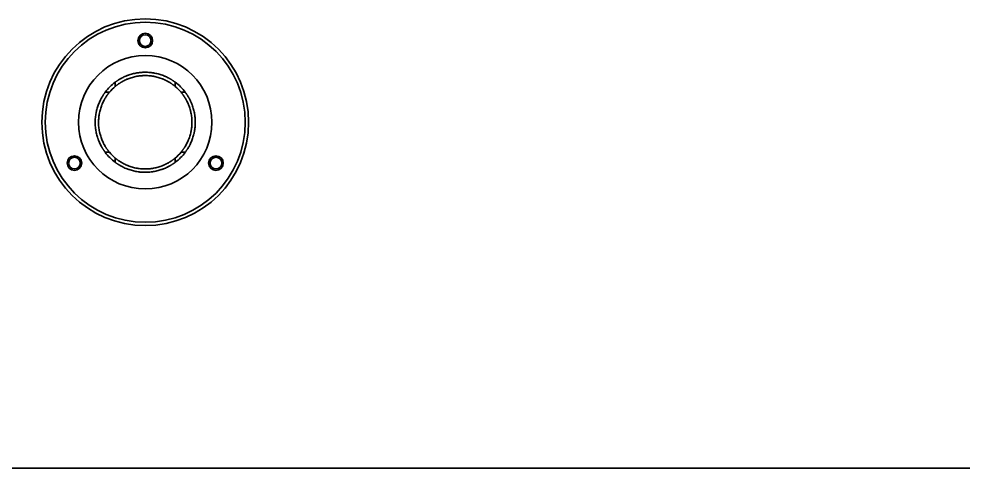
# Model space of a CAD drawing. Extents: x 5809 to 10669, y -850 to 3566.
# Drawn here: x 8597.7 to 8880.8, y 625.3 to 760 of the extents above; entities that cross this region are included whole.
import ezdxf

# ---------------------------------------------------------------- set-up
doc = ezdxf.new("R2010")
doc.units = 0
doc.header["$LTSCALE"] = 5
doc.layers.add('1', color=7, linetype='CONTINUOUS', true_color=0xffffff)

msp = doc.modelspace()

# ---------------------------------------------------------------- linework, layer by layer
at = {"layer": '1', "color": 7, "linetype": 'Continuous', "lineweight": 35}
for p, q in [((8626.56, 739.75), (8626.56, 741.03)), ((8644.56, 741.03), (8644.56, 739.75)), ((8623.56, 738.03), (8624.83, 738.03)), ((8646.28, 738.03), (8647.56, 738.03)), ((8624.83, 720.03), (8623.56, 720.03)), ((8647.56, 720.03), (8646.28, 720.03)), ((8626.56, 717.03), (8626.56, 718.3)), ((8644.56, 718.3), (8644.56, 717.03)), ((8371.57, 625.33), (9234.57, 625.33))]:
    msp.add_line(p, q, dxfattribs=at)
for centre, radius in [((8635.56, 729.03), 31), ((8635.56, 729.03), 30), ((8635.56, 753.53), 2.2), ((8635.56, 753.53), 1.75), ((8635.56, 729.03), 20), ((8614.34, 716.78), 2.2), ((8614.34, 716.78), 1.75), ((8656.77, 716.78), 2.2), ((8656.77, 716.78), 1.75)]:
    msp.add_circle(centre, radius, dxfattribs=at)
for radius, start, end in [(15, 126.8699, 143.1301), (14, 130.0052, 139.9948), (15, 36.8699, 53.1301), (14, 40.0052, 49.9948), (15, 216.8699, 233.1301), (14, 220.0052, 229.9948), (15, 306.8699, 323.1301), (14, 310.0052, 319.9948)]:
    msp.add_arc((8635.56, 729.03), radius, start, end, dxfattribs=at)
for points, knots in [([(8626.56, 741.03), (8626.56, 741.03), (8626.56, 741.03), (8626.57, 741.04), (8626.57, 741.04), (8626.6, 741.06), (8626.63, 741.08), (8626.7, 741.13), (8626.74, 741.17), (8626.84, 741.23), (8626.89, 741.27), (8626.98, 741.34), (8627.01, 741.36), (8627.08, 741.4), (8627.11, 741.42), (8627.21, 741.49), (8627.28, 741.54), (8627.43, 741.63), (8627.5, 741.68), (8627.66, 741.78), (8627.74, 741.83), (8627.87, 741.9), (8627.91, 741.93), (8627.99, 741.98), (8628.04, 742.01), (8628.17, 742.08), (8628.25, 742.13), (8628.52, 742.28), (8628.71, 742.37), (8629.09, 742.56), (8629.29, 742.65), (8629.69, 742.83), (8629.89, 742.92), (8630.2, 743.04), (8630.31, 743.08), (8630.52, 743.16), (8630.63, 743.19), (8630.95, 743.3), (8631.17, 743.37), (8631.83, 743.56), (8632.28, 743.67), (8632.97, 743.8), (8633.2, 743.84), (8633.55, 743.89), (8633.72, 743.91), (8633.9, 743.93), (8634.02, 743.95), (8634.08, 743.95), (8634.61, 744), (8635.08, 744.03), (8636.03, 744.03), (8636.5, 744), (8637.2, 743.94), (8637.44, 743.91), (8637.79, 743.86), (8637.91, 743.84), (8638.14, 743.8), (8638.26, 743.78), (8638.83, 743.67), (8639.28, 743.56), (8639.94, 743.37), (8640.16, 743.31), (8640.58, 743.16), (8640.79, 743.08), (8641.11, 742.96), (8641.21, 742.92), (8641.42, 742.83), (8641.52, 742.79), (8641.82, 742.66), (8642.02, 742.56), (8642.3, 742.42), (8642.4, 742.37), (8642.58, 742.28), (8642.68, 742.23), (8642.86, 742.13), (8642.94, 742.08), (8643.08, 742.01), (8643.12, 741.98), (8643.2, 741.93), (8643.25, 741.9), (8643.37, 741.83), (8643.45, 741.78), (8643.61, 741.68), (8643.68, 741.63), (8643.83, 741.54), (8643.9, 741.49), (8644, 741.42), (8644.03, 741.4), (8644.1, 741.36), (8644.13, 741.34), (8644.22, 741.27), (8644.27, 741.23), (8644.34, 741.18), (8644.37, 741.17), (8644.4, 741.14), (8644.41, 741.14), (8644.43, 741.12), (8644.44, 741.11), (8644.48, 741.08), (8644.51, 741.06), (8644.54, 741.04), (8644.54, 741.04), (8644.55, 741.03), (8644.55, 741.03), (8644.55, 741.03), (8644.56, 741.03), (8644.56, 741.03)], [0, 0, 0, 0, 0.007147, 0.007147, 0.014971, 0.014971, 0.030619, 0.030619, 0.046268, 0.046268, 0.061916, 0.061916, 0.06974, 0.06974, 0.077564, 0.077564, 0.093213, 0.093213, 0.108861, 0.108861, 0.124509, 0.124509, 0.132333, 0.132333, 0.140158, 0.140158, 0.155806, 0.155806, 0.187102, 0.187102, 0.218399, 0.218399, 0.249696, 0.249696, 0.265344, 0.265344, 0.280992, 0.280992, 0.312289, 0.312289, 0.374882, 0.374882, 0.406179, 0.406179, 0.421827, 0.429652, 0.429652, 0.437476, 0.437476, 0.500069, 0.500069, 0.562662, 0.562662, 0.593959, 0.593959, 0.609607, 0.609607, 0.625256, 0.625256, 0.687849, 0.687849, 0.719146, 0.719146, 0.750442, 0.750442, 0.766091, 0.766091, 0.781739, 0.781739, 0.813036, 0.813036, 0.828684, 0.828684, 0.844332, 0.844332, 0.859981, 0.859981, 0.867805, 0.867805, 0.875629, 0.875629, 0.891277, 0.891277, 0.906926, 0.906926, 0.922574, 0.922574, 0.930398, 0.930398, 0.938222, 0.938222, 0.953871, 0.953871, 0.961695, 0.961695, 0.965607, 0.965607, 0.969519, 0.969519, 0.985167, 0.985167, 0.992992, 0.992992, 0.996904, 0.996904, 1, 1, 1, 1]), ([(8644.56, 739.75), (8644.55, 739.75), (8644.55, 739.75), (8644.54, 739.76), (8644.54, 739.77), (8644.52, 739.78), (8644.5, 739.79), (8644.48, 739.81), (8644.48, 739.82), (8644.46, 739.83), (8644.45, 739.84), (8644.41, 739.87), (8644.37, 739.91), (8644.27, 739.98), (8644.21, 740.03), (8644.14, 740.08), (8644.13, 740.1), (8644.1, 740.12), (8644.08, 740.13), (8644.03, 740.17), (8644, 740.19), (8643.9, 740.27), (8643.83, 740.32), (8643.69, 740.42), (8643.61, 740.48), (8643.46, 740.58), (8643.38, 740.64), (8643.25, 740.72), (8643.21, 740.75), (8643.13, 740.8), (8643.09, 740.83), (8642.96, 740.91), (8642.87, 740.96), (8642.69, 741.07), (8642.6, 741.12), (8642.42, 741.23), (8642.32, 741.28), (8641.85, 741.54), (8641.46, 741.73), (8640.99, 741.93), (8640.93, 741.95), (8640.83, 741.99), (8640.78, 742.02), (8640.62, 742.08), (8640.3, 742.2), (8639.97, 742.31), (8639.31, 742.52), (8638.85, 742.64), (8638.27, 742.76), (8638.16, 742.78), (8637.92, 742.82), (8637.8, 742.84), (8637.45, 742.9), (8637.21, 742.93), (8636.51, 743), (8636.03, 743.03), (8635.32, 743.03), (8635.08, 743.02), (8634.72, 743), (8634.54, 742.99), (8634.36, 742.98), (8634.24, 742.96), (8634.18, 742.96), (8633.65, 742.9), (8633.18, 742.83), (8632.26, 742.64), (8631.81, 742.52), (8631.15, 742.32), (8630.93, 742.24), (8630.66, 742.14), (8630.6, 742.12), (8630.5, 742.08), (8630.34, 742.02), (8629.97, 741.87), (8629.66, 741.73), (8629.27, 741.54), (8629.07, 741.44), (8628.7, 741.23), (8628.51, 741.13), (8628.29, 740.99), (8628.24, 740.97), (8628.16, 740.91), (8628.11, 740.88), (8627.98, 740.8), (8627.9, 740.75), (8627.74, 740.64), (8627.66, 740.58), (8627.5, 740.48), (8627.42, 740.42), (8627.28, 740.32), (8627.21, 740.27), (8627.08, 740.17), (8627.01, 740.12), (8626.9, 740.03), (8626.84, 739.99), (8626.78, 739.94), (8626.77, 739.93), (8626.75, 739.91), (8626.74, 739.9), (8626.7, 739.87), (8626.69, 739.86), (8626.63, 739.81), (8626.6, 739.79), (8626.58, 739.77), (8626.58, 739.77), (8626.57, 739.76), (8626.57, 739.76), (8626.56, 739.75), (8626.56, 739.75), (8626.56, 739.75)], [0, 0, 0, 0, 0.007096, 0.007096, 0.014916, 0.014916, 0.022736, 0.022736, 0.026646, 0.026646, 0.030556, 0.030556, 0.046195, 0.046195, 0.061835, 0.061835, 0.065745, 0.065745, 0.069655, 0.069655, 0.077475, 0.077475, 0.093114, 0.093114, 0.108754, 0.108754, 0.124394, 0.124394, 0.132214, 0.132214, 0.140034, 0.140034, 0.155673, 0.155673, 0.171313, 0.171313, 0.186953, 0.186953, 0.249512, 0.249512, 0.257332, 0.257332, 0.265152, 0.265152, 0.280791, 0.312071, 0.312071, 0.37463, 0.37463, 0.39027, 0.39027, 0.405909, 0.405909, 0.437189, 0.437189, 0.499748, 0.499748, 0.531027, 0.531027, 0.546667, 0.554487, 0.554487, 0.562307, 0.562307, 0.624866, 0.624866, 0.687425, 0.687425, 0.718704, 0.718704, 0.726524, 0.726524, 0.734344, 0.749984, 0.781263, 0.781263, 0.812542, 0.812542, 0.843822, 0.843822, 0.851642, 0.851642, 0.859462, 0.859462, 0.875101, 0.875101, 0.890741, 0.890741, 0.906381, 0.906381, 0.922021, 0.922021, 0.93766, 0.93766, 0.9533, 0.9533, 0.95721, 0.95721, 0.96112, 0.96112, 0.96894, 0.96894, 0.98458, 0.98458, 0.98849, 0.98849, 0.992399, 0.992399, 1, 1, 1, 1]), ([(8623.56, 720.03), (8623.55, 720.03), (8623.55, 720.03), (8623.55, 720.04), (8623.54, 720.05), (8623.52, 720.07), (8623.5, 720.1), (8623.45, 720.17), (8623.42, 720.21), (8623.35, 720.31), (8623.31, 720.36), (8623.25, 720.45), (8623.23, 720.48), (8623.18, 720.55), (8623.16, 720.58), (8623.09, 720.68), (8623.04, 720.75), (8622.95, 720.9), (8622.9, 720.97), (8622.8, 721.13), (8622.75, 721.21), (8622.68, 721.33), (8622.65, 721.38), (8622.6, 721.46), (8622.58, 721.51), (8622.5, 721.64), (8622.45, 721.72), (8622.3, 721.99), (8622.21, 722.18), (8622.02, 722.56), (8621.93, 722.75), (8621.75, 723.15), (8621.67, 723.36), (8621.54, 723.67), (8621.5, 723.78), (8621.43, 723.99), (8621.39, 724.1), (8621.28, 724.42), (8621.21, 724.64), (8621.02, 725.3), (8620.91, 725.75), (8620.78, 726.43), (8620.74, 726.66), (8620.69, 727.01), (8620.67, 727.19), (8620.65, 727.37), (8620.63, 727.48), (8620.63, 727.54), (8620.6, 727.84), (8620.58, 728.08), (8620.56, 728.55), (8620.56, 728.79), (8620.56, 729.51), (8620.58, 729.98), (8620.65, 730.68), (8620.67, 730.92), (8620.74, 731.38), (8620.78, 731.61), (8620.84, 731.96), (8620.88, 732.13), (8620.92, 732.3), (8620.94, 732.42), (8620.96, 732.47), (8621.03, 732.76), (8621.14, 733.21), (8621.28, 733.64), (8621.43, 734.07), (8621.5, 734.28), (8621.66, 734.69), (8621.75, 734.89), (8621.92, 735.29), (8622.02, 735.49), (8622.13, 735.73), (8622.16, 735.77), (8622.21, 735.87), (8622.23, 735.92), (8622.3, 736.06), (8622.35, 736.15), (8622.5, 736.42), (8622.6, 736.59), (8622.73, 736.8), (8622.75, 736.84), (8622.8, 736.92), (8622.83, 736.96), (8622.9, 737.08), (8622.95, 737.16), (8623.04, 737.3), (8623.09, 737.37), (8623.18, 737.51), (8623.23, 737.57), (8623.28, 737.64), (8623.29, 737.66), (8623.31, 737.69), (8623.34, 737.73), (8623.36, 737.77), (8623.42, 737.84), (8623.45, 737.88), (8623.49, 737.93), (8623.5, 737.95), (8623.52, 737.98), (8623.53, 737.99), (8623.55, 738.02), (8623.56, 738.03), (8623.56, 738.03)], [0, 0, 0, 0, 0.007085, 0.007085, 0.014903, 0.014903, 0.030539, 0.030539, 0.046176, 0.046176, 0.061812, 0.061812, 0.06963, 0.06963, 0.077449, 0.077449, 0.093085, 0.093085, 0.108722, 0.108722, 0.124358, 0.124358, 0.132176, 0.132176, 0.139995, 0.139995, 0.155631, 0.155631, 0.186904, 0.186904, 0.218177, 0.218177, 0.24945, 0.24945, 0.265086, 0.265086, 0.280723, 0.280723, 0.311996, 0.311996, 0.374541, 0.374541, 0.405814, 0.405814, 0.421451, 0.429269, 0.429269, 0.437087, 0.437087, 0.46836, 0.46836, 0.499633, 0.499633, 0.562179, 0.562179, 0.593452, 0.593452, 0.624725, 0.624725, 0.640361, 0.64818, 0.64818, 0.655998, 0.655998, 0.687271, 0.718544, 0.718544, 0.749817, 0.749817, 0.78109, 0.78109, 0.812362, 0.812362, 0.820181, 0.820181, 0.827999, 0.827999, 0.843635, 0.843635, 0.874908, 0.874908, 0.882727, 0.882727, 0.890545, 0.890545, 0.906181, 0.906181, 0.921818, 0.921818, 0.937454, 0.937454, 0.941363, 0.941363, 0.945272, 0.953091, 0.953091, 0.968727, 0.968727, 0.976545, 0.976545, 0.984364, 0.984364, 1, 1, 1, 1]), ([(8624.83, 738.03), (8624.83, 738.03), (8624.83, 738.02), (8624.82, 738.01), (8624.81, 738.01), (8624.8, 737.99), (8624.79, 737.98), (8624.77, 737.96), (8624.77, 737.95), (8624.75, 737.93), (8624.75, 737.92), (8624.71, 737.88), (8624.68, 737.84), (8624.6, 737.74), (8624.55, 737.69), (8624.5, 737.61), (8624.49, 737.6), (8624.46, 737.57), (8624.45, 737.55), (8624.41, 737.5), (8624.39, 737.47), (8624.32, 737.37), (8624.26, 737.3), (8624.16, 737.16), (8624.11, 737.08), (8624, 736.93), (8623.95, 736.85), (8623.86, 736.73), (8623.84, 736.69), (8623.78, 736.6), (8623.75, 736.56), (8623.67, 736.43), (8623.62, 736.34), (8623.51, 736.16), (8623.46, 736.07), (8623.35, 735.89), (8623.3, 735.8), (8623.05, 735.33), (8622.85, 734.93), (8622.65, 734.46), (8622.63, 734.41), (8622.59, 734.3), (8622.57, 734.25), (8622.5, 734.09), (8622.38, 733.77), (8622.27, 733.44), (8622.06, 732.78), (8621.94, 732.33), (8621.82, 731.75), (8621.8, 731.63), (8621.76, 731.4), (8621.74, 731.28), (8621.68, 730.93), (8621.62, 730.46), (8621.59, 729.98), (8621.56, 729.5), (8621.56, 729.26), (8621.56, 728.78), (8621.56, 728.54), (8621.59, 728.06), (8621.6, 727.83), (8621.68, 727.12), (8621.75, 726.65), (8621.87, 726.07), (8621.91, 725.9), (8621.95, 725.73), (8621.98, 725.61), (8621.99, 725.55), (8622.07, 725.27), (8622.13, 725.05), (8622.27, 724.61), (8622.34, 724.39), (8622.5, 723.96), (8622.58, 723.75), (8622.76, 723.34), (8622.85, 723.14), (8623, 722.84), (8623.04, 722.74), (8623.14, 722.55), (8623.2, 722.45), (8623.35, 722.16), (8623.46, 721.98), (8623.62, 721.71), (8623.67, 721.62), (8623.75, 721.5), (8623.78, 721.45), (8623.84, 721.37), (8623.86, 721.33), (8623.94, 721.2), (8624, 721.12), (8624.11, 720.97), (8624.16, 720.89), (8624.26, 720.75), (8624.31, 720.68), (8624.39, 720.58), (8624.41, 720.55), (8624.45, 720.5), (8624.46, 720.49), (8624.49, 720.46), (8624.5, 720.44), (8624.55, 720.37), (8624.6, 720.31), (8624.66, 720.24), (8624.67, 720.22), (8624.7, 720.19), (8624.71, 720.18), (8624.72, 720.16), (8624.73, 720.15), (8624.77, 720.1), (8624.79, 720.07), (8624.81, 720.05), (8624.82, 720.04), (8624.83, 720.03), (8624.83, 720.03), (8624.83, 720.03), (8624.83, 720.03), (8624.83, 720.03)], [0, 0, 0, 0, 0.007164, 0.007164, 0.014988, 0.014988, 0.022812, 0.022812, 0.026724, 0.026724, 0.030636, 0.030636, 0.046284, 0.046284, 0.061932, 0.061932, 0.065844, 0.065844, 0.069756, 0.069756, 0.07758, 0.07758, 0.093228, 0.093228, 0.108876, 0.108876, 0.124524, 0.124524, 0.132348, 0.132348, 0.140173, 0.140173, 0.155821, 0.155821, 0.171469, 0.171469, 0.187117, 0.187117, 0.249709, 0.249709, 0.257533, 0.257533, 0.265357, 0.265357, 0.281006, 0.312302, 0.312302, 0.374894, 0.374894, 0.390542, 0.390542, 0.406191, 0.406191, 0.437487, 0.468783, 0.468783, 0.500079, 0.500079, 0.531375, 0.531375, 0.562672, 0.562672, 0.625264, 0.625264, 0.640912, 0.648736, 0.648736, 0.65656, 0.65656, 0.687857, 0.687857, 0.719153, 0.719153, 0.750449, 0.750449, 0.781745, 0.781745, 0.797393, 0.797393, 0.813042, 0.813042, 0.844338, 0.844338, 0.859986, 0.859986, 0.86781, 0.86781, 0.875634, 0.875634, 0.891282, 0.891282, 0.90693, 0.90693, 0.922578, 0.922578, 0.930402, 0.930402, 0.934314, 0.934314, 0.938227, 0.938227, 0.953875, 0.953875, 0.961699, 0.961699, 0.965611, 0.965611, 0.969523, 0.969523, 0.985171, 0.985171, 0.992995, 0.992995, 0.996907, 0.996907, 1, 1, 1, 1]), ([(8646.28, 720.03), (8646.28, 720.03), (8646.28, 720.03), (8646.29, 720.04), (8646.3, 720.05), (8646.32, 720.08), (8646.34, 720.1), (8646.34, 720.1), (8646.36, 720.12), (8646.36, 720.13), (8646.4, 720.17), (8646.44, 720.22), (8646.51, 720.31), (8646.56, 720.37), (8646.61, 720.44), (8646.62, 720.45), (8646.65, 720.49), (8646.66, 720.5), (8646.7, 720.55), (8646.72, 720.58), (8646.8, 720.68), (8646.85, 720.75), (8646.95, 720.89), (8647, 720.97), (8647.11, 721.12), (8647.17, 721.2), (8647.25, 721.33), (8647.28, 721.37), (8647.33, 721.45), (8647.36, 721.5), (8647.44, 721.62), (8647.49, 721.71), (8647.65, 721.98), (8647.76, 722.16), (8647.96, 722.54), (8648.06, 722.73), (8648.25, 723.13), (8648.35, 723.33), (8648.46, 723.59), (8648.48, 723.65), (8648.52, 723.75), (8648.54, 723.8), (8648.61, 723.96), (8648.65, 724.07), (8648.77, 724.39), (8648.84, 724.61), (8649.05, 725.27), (8649.17, 725.73), (8649.29, 726.3), (8649.31, 726.42), (8649.35, 726.65), (8649.37, 726.77), (8649.43, 727.13), (8649.46, 727.36), (8649.51, 727.84), (8649.53, 728.08), (8649.54, 728.44), (8649.55, 728.56), (8649.55, 728.8), (8649.56, 728.92), (8649.55, 729.52), (8649.53, 729.99), (8649.46, 730.7), (8649.43, 730.94), (8649.35, 731.4), (8649.31, 731.64), (8649.24, 731.98), (8649.2, 732.16), (8649.16, 732.33), (8649.13, 732.44), (8649.12, 732.5), (8649.04, 732.79), (8648.91, 733.23), (8648.77, 733.67), (8648.65, 733.99), (8648.61, 734.09), (8648.52, 734.3), (8648.48, 734.41), (8648.35, 734.72), (8648.26, 734.92), (8648.07, 735.32), (8647.97, 735.51), (8647.81, 735.8), (8647.76, 735.89), (8647.65, 736.07), (8647.6, 736.17), (8647.49, 736.34), (8647.44, 736.43), (8647.36, 736.56), (8647.33, 736.6), (8647.27, 736.69), (8647.25, 736.73), (8647.16, 736.85), (8647.11, 736.93), (8647, 737.09), (8646.95, 737.16), (8646.85, 737.31), (8646.79, 737.37), (8646.72, 737.47), (8646.7, 737.51), (8646.66, 737.55), (8646.65, 737.57), (8646.62, 737.6), (8646.61, 737.61), (8646.55, 737.69), (8646.51, 737.74), (8646.45, 737.81), (8646.44, 737.84), (8646.41, 737.87), (8646.4, 737.88), (8646.39, 737.9), (8646.38, 737.91), (8646.34, 737.95), (8646.32, 737.98), (8646.3, 738.01), (8646.29, 738.01), (8646.28, 738.02), (8646.28, 738.03), (8646.28, 738.03)], [0, 0, 0, 0, 0.007096, 0.007096, 0.014916, 0.022736, 0.022736, 0.026646, 0.026646, 0.030556, 0.030556, 0.046196, 0.046196, 0.061836, 0.061836, 0.065745, 0.065745, 0.069655, 0.069655, 0.077475, 0.077475, 0.093115, 0.093115, 0.108755, 0.108755, 0.124395, 0.124395, 0.132214, 0.132214, 0.140034, 0.140034, 0.155674, 0.155674, 0.186954, 0.186954, 0.218233, 0.218233, 0.249513, 0.249513, 0.257332, 0.257332, 0.265152, 0.265152, 0.280792, 0.280792, 0.312072, 0.312072, 0.374631, 0.374631, 0.39027, 0.39027, 0.40591, 0.40591, 0.43719, 0.43719, 0.468469, 0.468469, 0.484109, 0.484109, 0.499749, 0.499749, 0.562308, 0.562308, 0.593587, 0.593587, 0.624867, 0.624867, 0.640506, 0.648326, 0.648326, 0.656146, 0.656146, 0.687426, 0.718705, 0.718705, 0.734345, 0.734345, 0.749985, 0.749985, 0.781264, 0.781264, 0.812544, 0.812544, 0.828183, 0.828183, 0.843823, 0.843823, 0.859463, 0.859463, 0.867283, 0.867283, 0.875103, 0.875103, 0.890743, 0.890743, 0.906382, 0.906382, 0.922022, 0.922022, 0.929842, 0.929842, 0.933752, 0.933752, 0.937662, 0.937662, 0.953302, 0.953302, 0.961121, 0.961121, 0.965031, 0.965031, 0.968941, 0.968941, 0.984581, 0.984581, 0.992401, 0.992401, 1, 1, 1, 1]), ([(8647.56, 738.03), (8647.56, 738.03), (8647.56, 738.02), (8647.56, 738.01), (8647.57, 738.01), (8647.59, 737.98), (8647.61, 737.95), (8647.66, 737.88), (8647.69, 737.84), (8647.76, 737.74), (8647.8, 737.69), (8647.85, 737.61), (8647.86, 737.6), (8647.89, 737.57), (8647.9, 737.55), (8647.93, 737.51), (8647.95, 737.47), (8648.02, 737.37), (8648.07, 737.3), (8648.16, 737.16), (8648.21, 737.08), (8648.31, 736.93), (8648.36, 736.84), (8648.43, 736.72), (8648.46, 736.68), (8648.51, 736.59), (8648.53, 736.55), (8648.61, 736.42), (8648.66, 736.33), (8648.76, 736.15), (8648.8, 736.06), (8648.9, 735.87), (8648.95, 735.78), (8649.18, 735.31), (8649.36, 734.91), (8649.57, 734.38), (8649.61, 734.28), (8649.68, 734.07), (8649.8, 733.74), (8649.9, 733.42), (8650.09, 732.76), (8650.2, 732.3), (8650.31, 731.73), (8650.34, 731.56), (8650.37, 731.38), (8650.39, 731.26), (8650.4, 731.21), (8650.44, 730.91), (8650.49, 730.44), (8650.53, 729.97), (8650.55, 729.49), (8650.56, 729.26), (8650.56, 728.78), (8650.55, 728.54), (8650.53, 728.07), (8650.51, 727.83), (8650.44, 727.13), (8650.38, 726.67), (8650.27, 726.09), (8650.23, 725.92), (8650.19, 725.75), (8650.17, 725.63), (8650.15, 725.58), (8650.08, 725.29), (8650.03, 725.07), (8649.9, 724.63), (8649.83, 724.41), (8649.68, 723.98), (8649.61, 723.77), (8649.45, 723.36), (8649.36, 723.16), (8649.19, 722.76), (8649.09, 722.56), (8648.98, 722.32), (8648.95, 722.28), (8648.9, 722.18), (8648.88, 722.14), (8648.81, 722), (8648.76, 721.9), (8648.61, 721.63), (8648.51, 721.46), (8648.38, 721.25), (8648.36, 721.21), (8648.31, 721.13), (8648.28, 721.09), (8648.21, 720.97), (8648.16, 720.9), (8648.07, 720.75), (8648.02, 720.68), (8647.93, 720.55), (8647.89, 720.48), (8647.83, 720.41), (8647.82, 720.4), (8647.8, 720.37), (8647.77, 720.33), (8647.75, 720.29), (8647.69, 720.21), (8647.66, 720.17), (8647.63, 720.13), (8647.62, 720.12), (8647.61, 720.1), (8647.61, 720.1), (8647.59, 720.08), (8647.58, 720.06), (8647.56, 720.04), (8647.56, 720.03), (8647.56, 720.03)], [0, 0, 0, 0, 0.007089, 0.007089, 0.014907, 0.014907, 0.030544, 0.030544, 0.04618, 0.04618, 0.061816, 0.061816, 0.065725, 0.065725, 0.069634, 0.069634, 0.077453, 0.077453, 0.093089, 0.093089, 0.108725, 0.108725, 0.124362, 0.124362, 0.13218, 0.13218, 0.139998, 0.139998, 0.155635, 0.155635, 0.171271, 0.171271, 0.186907, 0.186907, 0.249453, 0.249453, 0.265089, 0.265089, 0.280726, 0.311999, 0.311999, 0.374544, 0.374544, 0.390181, 0.397999, 0.397999, 0.405817, 0.405817, 0.43709, 0.468363, 0.468363, 0.499635, 0.499635, 0.530908, 0.530908, 0.562181, 0.562181, 0.624727, 0.624727, 0.640363, 0.648181, 0.648181, 0.655999, 0.655999, 0.687272, 0.687272, 0.718545, 0.718545, 0.749818, 0.749818, 0.78109, 0.78109, 0.812363, 0.812363, 0.820181, 0.820181, 0.828, 0.828, 0.843636, 0.843636, 0.874909, 0.874909, 0.882727, 0.882727, 0.890545, 0.890545, 0.906182, 0.906182, 0.921818, 0.921818, 0.937454, 0.937454, 0.941364, 0.941364, 0.945273, 0.953091, 0.953091, 0.968727, 0.968727, 0.972636, 0.972636, 0.976545, 0.976545, 0.984364, 0.984364, 1, 1, 1, 1]), ([(8626.56, 718.3), (8626.56, 718.3), (8626.56, 718.3), (8626.57, 718.29), (8626.58, 718.28), (8626.61, 718.26), (8626.63, 718.24), (8626.63, 718.24), (8626.65, 718.22), (8626.66, 718.22), (8626.7, 718.18), (8626.75, 718.15), (8626.84, 718.07), (8626.9, 718.03), (8626.97, 717.97), (8626.98, 717.96), (8627.01, 717.93), (8627.03, 717.92), (8627.08, 717.88), (8627.11, 717.86), (8627.21, 717.79), (8627.28, 717.73), (8627.42, 717.63), (8627.5, 717.58), (8627.65, 717.47), (8627.73, 717.41), (8627.86, 717.33), (8627.9, 717.31), (8627.98, 717.25), (8628.03, 717.22), (8628.15, 717.14), (8628.24, 717.09), (8628.51, 716.93), (8628.69, 716.82), (8629.07, 716.62), (8629.26, 716.52), (8629.66, 716.33), (8629.86, 716.23), (8630.12, 716.12), (8630.18, 716.1), (8630.28, 716.06), (8630.33, 716.04), (8630.49, 715.97), (8630.6, 715.93), (8630.92, 715.81), (8631.14, 715.74), (8631.81, 715.53), (8632.26, 715.41), (8632.84, 715.29), (8632.95, 715.27), (8633.13, 715.24), (8633.19, 715.23), (8633.31, 715.21), (8633.6, 715.16), (8633.9, 715.12), (8634.6, 715.05), (8635.08, 715.03), (8635.79, 715.03), (8636.03, 715.03), (8636.39, 715.05), (8636.57, 715.06), (8636.75, 715.08), (8636.87, 715.09), (8636.93, 715.09), (8637.22, 715.12), (8637.46, 715.15), (8637.93, 715.23), (8638.16, 715.27), (8638.85, 715.41), (8639.3, 715.53), (8639.96, 715.74), (8640.18, 715.81), (8640.45, 715.91), (8640.51, 715.93), (8640.61, 715.97), (8640.67, 715.99), (8640.83, 716.06), (8640.93, 716.1), (8641.45, 716.32), (8641.85, 716.51), (8642.32, 716.77), (8642.41, 716.82), (8642.6, 716.93), (8642.69, 716.98), (8642.82, 717.06), (8642.87, 717.09), (8642.95, 717.14), (8643, 717.17), (8643.13, 717.25), (8643.21, 717.3), (8643.38, 717.41), (8643.46, 717.47), (8643.61, 717.58), (8643.69, 717.63), (8643.83, 717.73), (8643.9, 717.79), (8644.03, 717.88), (8644.1, 717.93), (8644.21, 718.02), (8644.27, 718.07), (8644.33, 718.12), (8644.34, 718.12), (8644.36, 718.14), (8644.37, 718.15), (8644.41, 718.18), (8644.43, 718.19), (8644.48, 718.24), (8644.51, 718.26), (8644.53, 718.28), (8644.53, 718.28), (8644.54, 718.29), (8644.55, 718.29), (8644.55, 718.3), (8644.56, 718.3), (8644.56, 718.3)], [0, 0, 0, 0, 0.007097, 0.007097, 0.014917, 0.022736, 0.022736, 0.026646, 0.026646, 0.030556, 0.030556, 0.046196, 0.046196, 0.061836, 0.061836, 0.065746, 0.065746, 0.069656, 0.069656, 0.077476, 0.077476, 0.093115, 0.093115, 0.108755, 0.108755, 0.124395, 0.124395, 0.132215, 0.132215, 0.140035, 0.140035, 0.155674, 0.155674, 0.186954, 0.186954, 0.218233, 0.218233, 0.249513, 0.249513, 0.257333, 0.257333, 0.265153, 0.265153, 0.280792, 0.280792, 0.312072, 0.312072, 0.374631, 0.374631, 0.390271, 0.390271, 0.39809, 0.39809, 0.40591, 0.43719, 0.43719, 0.499749, 0.499749, 0.531028, 0.531028, 0.546668, 0.554488, 0.554488, 0.562308, 0.562308, 0.593587, 0.593587, 0.624867, 0.624867, 0.687426, 0.687426, 0.718705, 0.718705, 0.726525, 0.726525, 0.734345, 0.734345, 0.749985, 0.749985, 0.812544, 0.812544, 0.828184, 0.828184, 0.843823, 0.843823, 0.851643, 0.851643, 0.859463, 0.859463, 0.875103, 0.875103, 0.890743, 0.890743, 0.906382, 0.906382, 0.922022, 0.922022, 0.937662, 0.937662, 0.953302, 0.953302, 0.957212, 0.957212, 0.961122, 0.961122, 0.968941, 0.968941, 0.984581, 0.984581, 0.988491, 0.988491, 0.992401, 0.992401, 1, 1, 1, 1]), ([(8644.56, 717.03), (8644.55, 717.03), (8644.55, 717.02), (8644.54, 717.02), (8644.54, 717.01), (8644.51, 716.99), (8644.48, 716.97), (8644.41, 716.92), (8644.37, 716.89), (8644.27, 716.82), (8644.22, 716.78), (8644.14, 716.73), (8644.13, 716.72), (8644.1, 716.7), (8644.08, 716.68), (8644.03, 716.65), (8644, 716.63), (8643.9, 716.56), (8643.83, 716.52), (8643.68, 716.42), (8643.61, 716.37), (8643.45, 716.27), (8643.37, 716.22), (8643.25, 716.15), (8643.21, 716.12), (8643.12, 716.07), (8643.08, 716.05), (8642.95, 715.97), (8642.86, 715.92), (8642.68, 715.82), (8642.59, 715.78), (8642.4, 715.68), (8642.31, 715.63), (8641.83, 715.4), (8641.43, 715.22), (8640.91, 715.01), (8640.8, 714.97), (8640.59, 714.9), (8640.27, 714.78), (8639.94, 714.68), (8639.28, 714.49), (8638.83, 714.38), (8638.25, 714.27), (8638.08, 714.24), (8637.9, 714.21), (8637.79, 714.19), (8637.73, 714.18), (8637.44, 714.14), (8637.2, 714.11), (8636.5, 714.05), (8636.02, 714.03), (8635.08, 714.03), (8634.61, 714.05), (8634.02, 714.1), (8633.9, 714.12), (8633.66, 714.15), (8633.31, 714.19), (8632.97, 714.25), (8632.28, 714.38), (8631.83, 714.49), (8631.17, 714.68), (8630.95, 714.75), (8630.63, 714.86), (8630.52, 714.89), (8630.31, 714.97), (8630.21, 715.01), (8629.89, 715.13), (8629.69, 715.22), (8629.29, 715.4), (8629.09, 715.49), (8628.71, 715.68), (8628.52, 715.77), (8628.25, 715.92), (8628.17, 715.97), (8627.99, 716.07), (8627.91, 716.12), (8627.74, 716.22), (8627.66, 716.27), (8627.5, 716.37), (8627.43, 716.42), (8627.32, 716.49), (8627.28, 716.52), (8627.21, 716.56), (8627.17, 716.59), (8627.07, 716.65), (8627.01, 716.7), (8626.9, 716.78), (8626.84, 716.82), (8626.78, 716.86), (8626.77, 716.87), (8626.75, 716.89), (8626.74, 716.89), (8626.7, 716.92), (8626.68, 716.93), (8626.63, 716.97), (8626.6, 716.99), (8626.58, 717.01), (8626.58, 717.01), (8626.57, 717.02), (8626.57, 717.02), (8626.56, 717.02), (8626.56, 717.03), (8626.56, 717.03)], [0, 0, 0, 0, 0.007088, 0.007088, 0.014908, 0.014908, 0.030548, 0.030548, 0.046187, 0.046187, 0.061827, 0.061827, 0.065737, 0.065737, 0.069647, 0.069647, 0.077467, 0.077467, 0.093107, 0.093107, 0.108747, 0.108747, 0.124386, 0.124386, 0.132206, 0.132206, 0.140026, 0.140026, 0.155666, 0.155666, 0.171306, 0.171306, 0.186946, 0.186946, 0.249505, 0.249505, 0.265145, 0.265145, 0.280784, 0.312064, 0.312064, 0.374623, 0.374623, 0.390263, 0.398083, 0.398083, 0.405903, 0.405903, 0.437182, 0.437182, 0.499741, 0.499741, 0.562301, 0.562301, 0.57794, 0.57794, 0.59358, 0.62486, 0.62486, 0.687419, 0.687419, 0.718698, 0.718698, 0.734338, 0.734338, 0.749978, 0.749978, 0.781258, 0.781258, 0.812537, 0.812537, 0.843817, 0.843817, 0.859457, 0.859457, 0.875096, 0.875096, 0.890736, 0.890736, 0.906376, 0.906376, 0.914196, 0.914196, 0.922016, 0.922016, 0.937655, 0.937655, 0.953295, 0.953295, 0.957205, 0.957205, 0.961115, 0.961115, 0.968935, 0.968935, 0.984575, 0.984575, 0.988485, 0.988485, 0.992395, 0.992395, 1, 1, 1, 1])]:
    msp.add_open_spline(points, degree=3, knots=knots, dxfattribs=at)

doc.saveas('drawing.dxf')
